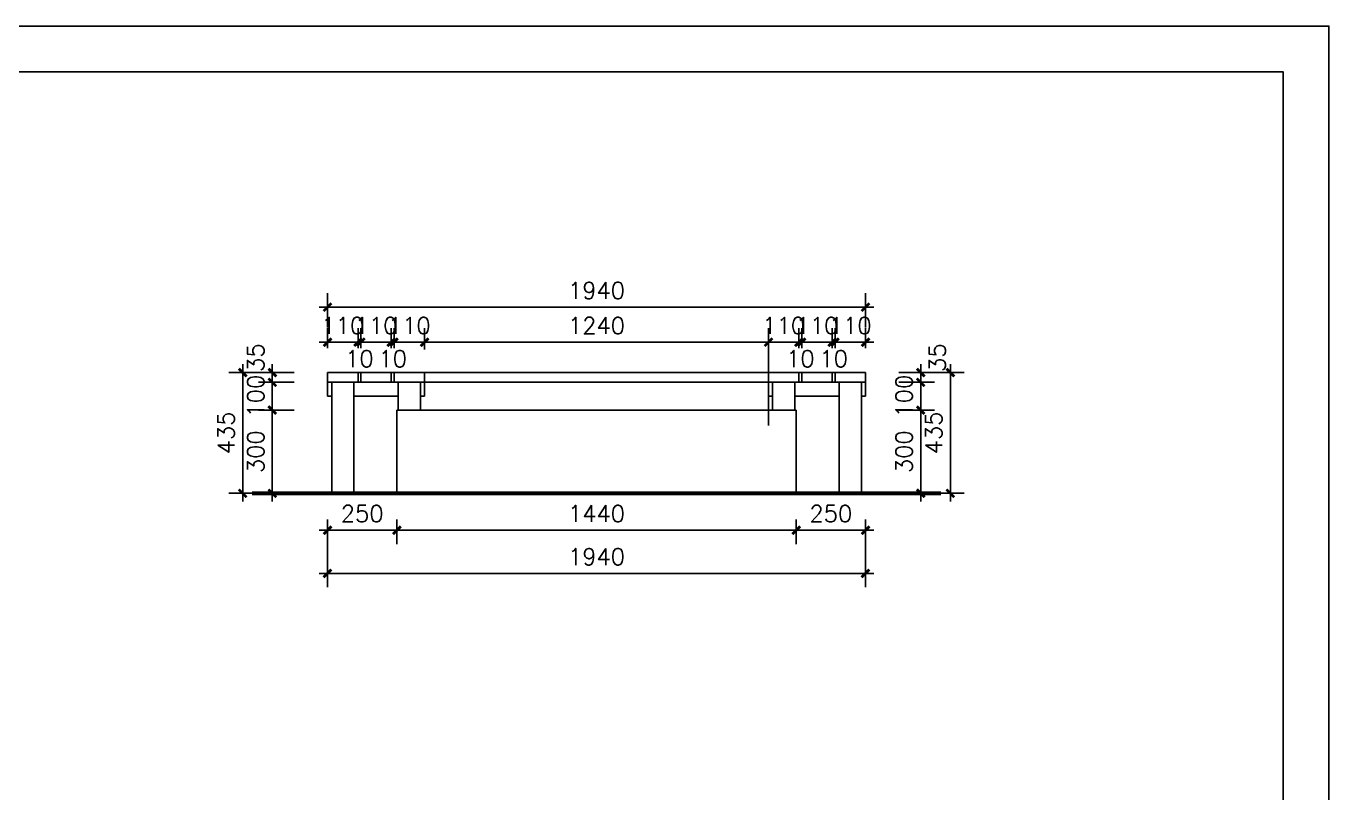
# Model space of a CAD drawing. Extents: x 1035948 to 1665131, y -158296 to 142149.
# Drawn here: x 1204067 to 1208765, y 13255 to 16019 of the extents above; entities that cross this region are included whole.
import ezdxf

# ---------------------------------------------------------------- set-up
doc = ezdxf.new("R2010")
doc.units = 0
doc.header["$LTSCALE"] = 200
doc.header["$MEASUREMENT"] = 0
doc.layers.get('0').update_dxf_attribs({"linetype": 'CONTINUOUS'})
doc.layers.get('DEFPOINTS').update_dxf_attribs({"linetype": 'CONTINUOUS'})
doc.layers.add('PUB_DIM', color=3, linetype='CONTINUOUS')
doc.layers.add('PUB_WINDW', color=7, linetype='CONTINUOUS')
doc.styles.add('DIM_FONT', font='SIMPLEX.shx', dxfattribs={"width": 0.8})
doc.styles.add('HZ', font='simplex.shx', dxfattribs={"bigfont": 'hztxt.shx'})
doc.dimstyles.new('DIMN20', dxfattribs={"dimscale": 0.2, "dimtxt": 300, "dimasz": 1, "dimexe": 250, "dimexo": 300, "dimgap": 150, "dimtad": 1, "dimdec": 0, "dimzin": 0, "dimdsep": 46, "dimtxsty": 'DIM_FONT', "dimblk": '_DIMX', "dimcen": 0.09, "dimclrt": 7, "dimadec": 0, "dimazin": 0, "dimtfac": 1, "dimtdec": 0, "dimtix": 1, "dimtmove": 2, "dimatfit": 3, "dimldrblk": '_DIMX', "dimfxl": 0, "dimtolj": 1, "dimtzin": 0, "dimarcsym": 0})

# ---------------------------------------------------------------- blocks, each defined once
blk = doc.blocks.new('_DIMX')
blk.add_line((-150, 0), (150, 0))
at = {"const_width": 50}
blk.add_lwpolyline([(-70, -70), (70, 70)], dxfattribs=at)
blk = doc.blocks.new('*D633')
at = {"layer": 'DEFPOINTS', "color": 0}
for p in [(1205154.1, 14212.4), (1207094.1, 14212.4), (1207094.1, 14045.9)]:
    blk.add_point(p, dxfattribs=at)
at = {"layer": 'PUB_DIM', "color": 0, "lineweight": -2}
for p, q in [((1205154.1, 14152.4), (1205154.1, 13995.9)), ((1207094.1, 14152.4), (1207094.1, 13995.9)), ((1205154.3, 14045.9), (1207093.9, 14045.9))]:
    blk.add_line(p, q, dxfattribs=at)
at = {"layer": 'PUB_DIM', "color": 0, "lineweight": -2, "xscale": 0.2, "yscale": 0.2, "zscale": 0.2, "rotation": 180}
blk.add_blockref('_DIMX', (1205154.1, 14045.9), dxfattribs=at)
at = {"layer": 'PUB_DIM', "color": 0, "lineweight": -2, "xscale": 0.2, "yscale": 0.2, "zscale": 0.2}
blk.add_blockref('_DIMX', (1207094.1, 14045.9), dxfattribs=at)
at = {"layer": 'PUB_DIM', "color": 7, "insert": (1206124.1, 14105.9), "char_height": 60, "attachment_point": 5, "style": 'HZ'}
blk.add_mtext('\\A1;1940', dxfattribs=at)
blk = doc.blocks.new('*D632')
at = {"layer": 'DEFPOINTS', "color": 0}
for p in [(1206844.1, 14299.9), (1207094.1, 14299.9), (1207094.1, 14201.5)]:
    blk.add_point(p, dxfattribs=at)
at = {"layer": 'PUB_DIM', "color": 0, "lineweight": -2}
for p, q in [((1206844.1, 14239.9), (1206844.1, 14151.5)), ((1207094.1, 14239.9), (1207094.1, 14151.5)), ((1206844.3, 14201.5), (1207093.9, 14201.5))]:
    blk.add_line(p, q, dxfattribs=at)
at = {"layer": 'PUB_DIM', "color": 0, "lineweight": -2, "xscale": 0.2, "yscale": 0.2, "zscale": 0.2, "rotation": 180}
blk.add_blockref('_DIMX', (1206844.1, 14201.5), dxfattribs=at)
at = {"layer": 'PUB_DIM', "color": 0, "lineweight": -2, "xscale": 0.2, "yscale": 0.2, "zscale": 0.2}
blk.add_blockref('_DIMX', (1207094.1, 14201.5), dxfattribs=at)
at = {"layer": 'PUB_DIM', "color": 7, "insert": (1206969.1, 14261.5), "char_height": 60, "attachment_point": 5, "style": 'HZ'}
blk.add_mtext('\\A1;250', dxfattribs=at)
blk = doc.blocks.new('*D720')
at = {"layer": 'DEFPOINTS', "color": 0}
for p in [(1206984.1, 14879.2), (1206974.1, 14798.3), (1206984.1, 14798.3)]:
    blk.add_point(p, dxfattribs=at)
at = {"layer": 'PUB_DIM', "color": 0, "lineweight": -2}
for p, q in [((1206974.1, 14858.3), (1206974.1, 14929.2)), ((1206984.1, 14858.3), (1206984.1, 14929.2)), ((1206973.9, 14879.2), (1206973.7, 14879.2)), ((1206974.1, 14879.2), (1206984.1, 14879.2)), ((1206984.3, 14879.2), (1206984.5, 14879.2))]:
    blk.add_line(p, q, dxfattribs=at)
at = {"layer": 'PUB_DIM', "color": 0, "lineweight": -2, "xscale": 0.2, "yscale": 0.2, "zscale": 0.2}
blk.add_blockref('_DIMX', (1206974.1, 14879.2), dxfattribs=at)
at = {"layer": 'PUB_DIM', "color": 0, "lineweight": -2, "xscale": 0.2, "yscale": 0.2, "zscale": 0.2, "rotation": 180}
blk.add_blockref('_DIMX', (1206984.1, 14879.2), dxfattribs=at)
at = {"layer": 'PUB_DIM', "color": 7, "insert": (1206979.1, 14819.7), "char_height": 60, "attachment_point": 5, "style": 'HZ'}
blk.add_mtext('\\A1;10', dxfattribs=at)
blk = doc.blocks.new('*D719')
at = {"layer": 'DEFPOINTS', "color": 0}
for p in [(1206974.1, 14879.2), (1206864.1, 14798.3), (1206974.1, 14798.3)]:
    blk.add_point(p, dxfattribs=at)
at = {"layer": 'PUB_DIM', "color": 0, "lineweight": -2}
for p, q in [((1206864.1, 14858.3), (1206864.1, 14929.2)), ((1206974.1, 14858.3), (1206974.1, 14929.2)), ((1206863.9, 14879.2), (1206863.7, 14879.2)), ((1206864.1, 14879.2), (1206974.1, 14879.2)), ((1206974.3, 14879.2), (1206974.5, 14879.2))]:
    blk.add_line(p, q, dxfattribs=at)
at = {"layer": 'PUB_DIM', "color": 0, "lineweight": -2, "xscale": 0.2, "yscale": 0.2, "zscale": 0.2}
blk.add_blockref('_DIMX', (1206864.1, 14879.2), dxfattribs=at)
at = {"layer": 'PUB_DIM', "color": 0, "lineweight": -2, "xscale": 0.2, "yscale": 0.2, "zscale": 0.2, "rotation": 180}
blk.add_blockref('_DIMX', (1206974.1, 14879.2), dxfattribs=at)
at = {"layer": 'PUB_DIM', "color": 7, "insert": (1206919.1, 14939.2), "char_height": 60, "attachment_point": 5, "style": 'HZ'}
blk.add_mtext('\\A1;110', dxfattribs=at)
blk = doc.blocks.new('*D718')
at = {"layer": 'DEFPOINTS', "color": 0}
for p in [(1206984.1, 14879.2), (1206984.1, 14798.3), (1207094.1, 14798.3)]:
    blk.add_point(p, dxfattribs=at)
at = {"layer": 'PUB_DIM', "color": 0, "lineweight": -2}
for p, q in [((1206984.1, 14858.3), (1206984.1, 14929.2)), ((1207094.1, 14858.3), (1207094.1, 14929.2)), ((1206983.9, 14879.2), (1206983.7, 14879.2)), ((1207094.1, 14879.2), (1206984.1, 14879.2)), ((1207094.3, 14879.2), (1207094.5, 14879.2))]:
    blk.add_line(p, q, dxfattribs=at)
at = {"layer": 'PUB_DIM', "color": 0, "lineweight": -2, "xscale": 0.2, "yscale": 0.2, "zscale": 0.2}
for p, rotation in [((1206984.1, 14879.2), 3.335053305670289e-09), ((1207094.1, 14879.2), 180.0000000033351)]:
    blk.add_blockref('_DIMX', p, dxfattribs=dict(at, rotation=rotation))
at = {"layer": 'PUB_DIM', "color": 7, "insert": (1207039.1, 14939.2), "char_height": 60, "attachment_point": 5, "rotation": 0, "style": 'HZ'}
blk.add_mtext('\\A1;110', dxfattribs=at)
blk = doc.blocks.new('*D717')
at = {"layer": 'DEFPOINTS', "color": 0}
for p in [(1206864.1, 14879.2), (1206854.1, 14798.3), (1206864.1, 14798.3)]:
    blk.add_point(p, dxfattribs=at)
at = {"layer": 'PUB_DIM', "color": 0, "lineweight": -2}
for p, q in [((1206854.1, 14858.3), (1206854.1, 14929.2)), ((1206864.1, 14858.3), (1206864.1, 14929.2)), ((1206853.9, 14879.2), (1206853.7, 14879.2)), ((1206854.1, 14879.2), (1206864.1, 14879.2)), ((1206864.3, 14879.2), (1206864.5, 14879.2))]:
    blk.add_line(p, q, dxfattribs=at)
at = {"layer": 'PUB_DIM', "color": 0, "lineweight": -2, "xscale": 0.2, "yscale": 0.2, "zscale": 0.2}
blk.add_blockref('_DIMX', (1206854.1, 14879.2), dxfattribs=at)
at = {"layer": 'PUB_DIM', "color": 0, "lineweight": -2, "xscale": 0.2, "yscale": 0.2, "zscale": 0.2, "rotation": 180}
blk.add_blockref('_DIMX', (1206864.1, 14879.2), dxfattribs=at)
at = {"layer": 'PUB_DIM', "color": 7, "insert": (1206859.1, 14819.7), "char_height": 60, "attachment_point": 5, "style": 'HZ'}
blk.add_mtext('\\A1;10', dxfattribs=at)
blk = doc.blocks.new('*D716')
at = {"layer": 'DEFPOINTS', "color": 0}
for p in [(1206854.1, 14879.2), (1206744.1, 14798.3), (1206854.1, 14798.3)]:
    blk.add_point(p, dxfattribs=at)
at = {"layer": 'PUB_DIM', "color": 0, "lineweight": -2}
for p, q in [((1206744.1, 14858.3), (1206744.1, 14929.2)), ((1206854.1, 14858.3), (1206854.1, 14929.2)), ((1206743.9, 14879.2), (1206743.7, 14879.2)), ((1206744.1, 14879.2), (1206854.1, 14879.2)), ((1206854.3, 14879.2), (1206854.5, 14879.2))]:
    blk.add_line(p, q, dxfattribs=at)
at = {"layer": 'PUB_DIM', "color": 0, "lineweight": -2, "xscale": 0.2, "yscale": 0.2, "zscale": 0.2}
blk.add_blockref('_DIMX', (1206744.1, 14879.2), dxfattribs=at)
at = {"layer": 'PUB_DIM', "color": 0, "lineweight": -2, "xscale": 0.2, "yscale": 0.2, "zscale": 0.2, "rotation": 180}
blk.add_blockref('_DIMX', (1206854.1, 14879.2), dxfattribs=at)
at = {"layer": 'PUB_DIM', "color": 7, "insert": (1206799.1, 14939.2), "char_height": 60, "attachment_point": 5, "style": 'HZ'}
blk.add_mtext('\\A1;110', dxfattribs=at)
blk = doc.blocks.new('*D715')
at = {"layer": 'DEFPOINTS', "color": 0}
for p in [(1207154.8, 14769.6), (1207293.1, 14769.6), (1207154.8, 14734.6)]:
    blk.add_point(p, dxfattribs=at)
at = {"layer": 'PUB_DIM', "color": 0, "lineweight": -2}
for p, q in [((1207214.8, 14769.6), (1207343.1, 14769.6)), ((1207293.1, 14769.8), (1207293.1, 14770)), ((1207293.1, 14734.6), (1207293.1, 14769.6)), ((1207214.8, 14734.6), (1207343.1, 14734.6)), ((1207293.1, 14734.4), (1207293.1, 14734.2))]:
    blk.add_line(p, q, dxfattribs=at)
at = {"layer": 'PUB_DIM', "color": 0, "lineweight": -2, "xscale": 0.2, "yscale": 0.2, "zscale": 0.2}
for p, rotation in [((1207293.1, 14769.6), 270), ((1207293.1, 14734.6), 90)]:
    blk.add_blockref('_DIMX', p, dxfattribs=dict(at, rotation=rotation))
at = {"layer": 'PUB_DIM', "color": 7, "insert": (1207353.1, 14823.7), "char_height": 60, "attachment_point": 5, "rotation": 90, "style": 'HZ'}
blk.add_mtext('\\A1;35', dxfattribs=at)
blk = doc.blocks.new('*D714')
at = {"layer": 'DEFPOINTS', "color": 0}
for p in [(1207154.8, 14734.6), (1207293.1, 14734.6), (1207154.8, 14634.6)]:
    blk.add_point(p, dxfattribs=at)
at = {"layer": 'PUB_DIM', "color": 0, "lineweight": -2}
for p, q in [((1207214.8, 14734.6), (1207343.1, 14734.6)), ((1207293.1, 14734.8), (1207293.1, 14735)), ((1207293.1, 14634.6), (1207293.1, 14734.6)), ((1207214.8, 14634.6), (1207343.1, 14634.6)), ((1207293.1, 14634.4), (1207293.1, 14634.2))]:
    blk.add_line(p, q, dxfattribs=at)
at = {"layer": 'PUB_DIM', "color": 0, "lineweight": -2, "xscale": 0.2, "yscale": 0.2, "zscale": 0.2}
for p, rotation in [((1207293.1, 14734.6), 270), ((1207293.1, 14634.6), 90)]:
    blk.add_blockref('_DIMX', p, dxfattribs=dict(at, rotation=rotation))
at = {"layer": 'PUB_DIM', "color": 7, "insert": (1207233.1, 14684.6), "char_height": 60, "attachment_point": 5, "rotation": 90, "style": 'HZ'}
blk.add_mtext('\\A1;100', dxfattribs=at)
blk = doc.blocks.new('*D713')
at = {"layer": 'DEFPOINTS', "color": 0}
for p in [(1207154.8, 14769.6), (1207154.8, 14334.6), (1207400, 14334.6)]:
    blk.add_point(p, dxfattribs=at)
at = {"layer": 'PUB_DIM', "color": 0, "lineweight": -2}
for p, q in [((1207214.8, 14769.6), (1207450, 14769.6)), ((1207400, 14769.4), (1207400, 14334.8)), ((1207214.8, 14334.6), (1207450, 14334.6))]:
    blk.add_line(p, q, dxfattribs=at)
at = {"layer": 'PUB_DIM', "color": 0, "lineweight": -2, "xscale": 0.2, "yscale": 0.2, "zscale": 0.2}
for p, rotation in [((1207400, 14769.6), 90), ((1207400, 14334.6), 270)]:
    blk.add_blockref('_DIMX', p, dxfattribs=dict(at, rotation=rotation))
at = {"layer": 'PUB_DIM', "color": 7, "insert": (1207340, 14552.1), "char_height": 60, "attachment_point": 5, "rotation": 90, "style": 'HZ'}
blk.add_mtext('\\A1;435', dxfattribs=at)
blk = doc.blocks.new('*D712')
at = {"layer": 'DEFPOINTS', "color": 0}
for p in [(1207154.8, 14634.6), (1207293.1, 14634.6), (1207154.8, 14334.6)]:
    blk.add_point(p, dxfattribs=at)
at = {"layer": 'PUB_DIM', "color": 0, "lineweight": -2}
for p, q in [((1207214.8, 14634.6), (1207343.1, 14634.6)), ((1207293.1, 14334.8), (1207293.1, 14634.4)), ((1207214.8, 14334.6), (1207343.1, 14334.6))]:
    blk.add_line(p, q, dxfattribs=at)
at = {"layer": 'PUB_DIM', "color": 0, "lineweight": -2, "xscale": 0.2, "yscale": 0.2, "zscale": 0.2}
for p, rotation in [((1207293.1, 14634.6), 90), ((1207293.1, 14334.6), 270)]:
    blk.add_blockref('_DIMX', p, dxfattribs=dict(at, rotation=rotation))
at = {"layer": 'PUB_DIM', "color": 7, "insert": (1207233.1, 14484.6), "char_height": 60, "attachment_point": 5, "rotation": 90, "style": 'HZ'}
blk.add_mtext('\\A1;300', dxfattribs=at)
blk = doc.blocks.new('*D711')
at = {"layer": 'DEFPOINTS', "color": 0}
for p in [(1204955.1, 14634.6), (1205093.3, 14634.6), (1205093.3, 14334.6)]:
    blk.add_point(p, dxfattribs=at)
at = {"layer": 'PUB_DIM', "color": 0, "lineweight": -2}
for p, q in [((1205033.3, 14634.6), (1204905.1, 14634.6)), ((1204955.1, 14334.8), (1204955.1, 14634.4)), ((1205033.3, 14334.6), (1204905.1, 14334.6))]:
    blk.add_line(p, q, dxfattribs=at)
at = {"layer": 'PUB_DIM', "color": 0, "lineweight": -2, "xscale": 0.2, "yscale": 0.2, "zscale": 0.2}
for p, rotation in [((1204955.1, 14634.6), 90), ((1204955.1, 14334.6), 270)]:
    blk.add_blockref('_DIMX', p, dxfattribs=dict(at, rotation=rotation))
at = {"layer": 'PUB_DIM', "color": 7, "insert": (1204895.1, 14484.6), "char_height": 60, "attachment_point": 5, "rotation": 90, "style": 'HZ'}
blk.add_mtext('\\A1;300', dxfattribs=at)
blk = doc.blocks.new('*D710')
at = {"layer": 'DEFPOINTS', "color": 0}
for p in [(1205093.3, 14769.6), (1204848.2, 14334.6), (1205093.3, 14334.6)]:
    blk.add_point(p, dxfattribs=at)
at = {"layer": 'PUB_DIM', "color": 0, "lineweight": -2}
for p, q in [((1205033.3, 14769.6), (1204798.2, 14769.6)), ((1204848.2, 14769.4), (1204848.2, 14334.8)), ((1205033.3, 14334.6), (1204798.2, 14334.6))]:
    blk.add_line(p, q, dxfattribs=at)
at = {"layer": 'PUB_DIM', "color": 0, "lineweight": -2, "xscale": 0.2, "yscale": 0.2, "zscale": 0.2}
for p, rotation in [((1204848.2, 14769.6), 90), ((1204848.2, 14334.6), 270)]:
    blk.add_blockref('_DIMX', p, dxfattribs=dict(at, rotation=rotation))
at = {"layer": 'PUB_DIM', "color": 7, "insert": (1204788.2, 14552.1), "char_height": 60, "attachment_point": 5, "rotation": 90, "style": 'HZ'}
blk.add_mtext('\\A1;435', dxfattribs=at)
blk = doc.blocks.new('*D631')
at = {"layer": 'DEFPOINTS', "color": 0}
for p in [(1205404.1, 14299.9), (1206844.1, 14299.9), (1206844.1, 14201.5)]:
    blk.add_point(p, dxfattribs=at)
at = {"layer": 'PUB_DIM', "color": 0, "lineweight": -2}
for p, q in [((1205404.1, 14239.9), (1205404.1, 14151.5)), ((1206844.1, 14239.9), (1206844.1, 14151.5)), ((1205404.3, 14201.5), (1206843.9, 14201.5))]:
    blk.add_line(p, q, dxfattribs=at)
at = {"layer": 'PUB_DIM', "color": 0, "lineweight": -2, "xscale": 0.2, "yscale": 0.2, "zscale": 0.2, "rotation": 180}
blk.add_blockref('_DIMX', (1205404.1, 14201.5), dxfattribs=at)
at = {"layer": 'PUB_DIM', "color": 0, "lineweight": -2, "xscale": 0.2, "yscale": 0.2, "zscale": 0.2}
blk.add_blockref('_DIMX', (1206844.1, 14201.5), dxfattribs=at)
at = {"layer": 'PUB_DIM', "color": 7, "insert": (1206124.1, 14261.5), "char_height": 60, "attachment_point": 5, "style": 'HZ'}
blk.add_mtext('\\A1;1440', dxfattribs=at)
blk = doc.blocks.new('*D630')
at = {"layer": 'DEFPOINTS', "color": 0}
for p in [(1205154.1, 14299.9), (1205404.1, 14299.9), (1205154.1, 14201.5)]:
    blk.add_point(p, dxfattribs=at)
at = {"layer": 'PUB_DIM', "color": 0, "lineweight": -2}
for p, q in [((1205154.1, 14239.9), (1205154.1, 14151.5)), ((1205404.1, 14239.9), (1205404.1, 14151.5)), ((1205403.9, 14201.5), (1205154.3, 14201.5))]:
    blk.add_line(p, q, dxfattribs=at)
at = {"layer": 'PUB_DIM', "color": 0, "lineweight": -2, "xscale": 0.2, "yscale": 0.2, "zscale": 0.2}
for p, rotation in [((1205154.1, 14201.5), 179.9999999966649), ((1205404.1, 14201.5), 359.9999999966649)]:
    blk.add_blockref('_DIMX', p, dxfattribs=dict(at, rotation=rotation))
at = {"layer": 'PUB_DIM', "color": 7, "insert": (1205279.1, 14261.5), "char_height": 60, "attachment_point": 5, "rotation": 360, "style": 'HZ'}
blk.add_mtext('\\A1;250', dxfattribs=at)
blk = doc.blocks.new('*D709')
at = {"layer": 'DEFPOINTS', "color": 0}
for p in [(1206744.1, 14879.2), (1205504.1, 14792.4), (1206744.1, 14792.4)]:
    blk.add_point(p, dxfattribs=at)
at = {"layer": 'PUB_DIM', "color": 0, "lineweight": -2}
for p, q in [((1205504.1, 14852.4), (1205504.1, 14929.2)), ((1206744.1, 14852.4), (1206744.1, 14929.2)), ((1205504.3, 14879.2), (1206743.9, 14879.2))]:
    blk.add_line(p, q, dxfattribs=at)
at = {"layer": 'PUB_DIM', "color": 0, "lineweight": -2, "xscale": 0.2, "yscale": 0.2, "zscale": 0.2, "rotation": 180}
blk.add_blockref('_DIMX', (1205504.1, 14879.2), dxfattribs=at)
at = {"layer": 'PUB_DIM', "color": 0, "lineweight": -2, "xscale": 0.2, "yscale": 0.2, "zscale": 0.2}
blk.add_blockref('_DIMX', (1206744.1, 14879.2), dxfattribs=at)
at = {"layer": 'PUB_DIM', "color": 7, "insert": (1206124.1, 14939.2), "char_height": 60, "attachment_point": 5, "style": 'HZ'}
blk.add_mtext('\\A1;1240', dxfattribs=at)
blk = doc.blocks.new('*D708')
at = {"layer": 'DEFPOINTS', "color": 0}
for p in [(1207094.1, 15005.5), (1205154.1, 14872.4), (1207094.1, 14872.4)]:
    blk.add_point(p, dxfattribs=at)
at = {"layer": 'PUB_DIM', "color": 0, "lineweight": -2}
for p, q in [((1205154.1, 14932.4), (1205154.1, 15055.5)), ((1207094.1, 14932.4), (1207094.1, 15055.5)), ((1205154.3, 15005.5), (1207093.9, 15005.5))]:
    blk.add_line(p, q, dxfattribs=at)
at = {"layer": 'PUB_DIM', "color": 0, "lineweight": -2, "xscale": 0.2, "yscale": 0.2, "zscale": 0.2, "rotation": 180}
blk.add_blockref('_DIMX', (1205154.1, 15005.5), dxfattribs=at)
at = {"layer": 'PUB_DIM', "color": 0, "lineweight": -2, "xscale": 0.2, "yscale": 0.2, "zscale": 0.2}
blk.add_blockref('_DIMX', (1207094.1, 15005.5), dxfattribs=at)
at = {"layer": 'PUB_DIM', "color": 7, "insert": (1206124.1, 15065.5), "char_height": 60, "attachment_point": 5, "style": 'HZ'}
blk.add_mtext('\\A1;1940', dxfattribs=at)
blk = doc.blocks.new('*D707')
at = {"layer": 'DEFPOINTS', "color": 0}
for p in [(1205264.1, 14879.2), (1205154.1, 14798.3), (1205264.1, 14798.3)]:
    blk.add_point(p, dxfattribs=at)
at = {"layer": 'PUB_DIM', "color": 0, "lineweight": -2}
for p, q in [((1205154.1, 14858.3), (1205154.1, 14929.2)), ((1205264.1, 14858.3), (1205264.1, 14929.2)), ((1205153.9, 14879.2), (1205153.7, 14879.2)), ((1205154.1, 14879.2), (1205264.1, 14879.2)), ((1205264.3, 14879.2), (1205264.5, 14879.2))]:
    blk.add_line(p, q, dxfattribs=at)
at = {"layer": 'PUB_DIM', "color": 0, "lineweight": -2, "xscale": 0.2, "yscale": 0.2, "zscale": 0.2}
blk.add_blockref('_DIMX', (1205154.1, 14879.2), dxfattribs=at)
at = {"layer": 'PUB_DIM', "color": 0, "lineweight": -2, "xscale": 0.2, "yscale": 0.2, "zscale": 0.2, "rotation": 180}
blk.add_blockref('_DIMX', (1205264.1, 14879.2), dxfattribs=at)
at = {"layer": 'PUB_DIM', "color": 7, "insert": (1205209.1, 14939.2), "char_height": 60, "attachment_point": 5, "style": 'HZ'}
blk.add_mtext('\\A1;110', dxfattribs=at)
blk = doc.blocks.new('*D706')
at = {"layer": 'DEFPOINTS', "color": 0}
for p in [(1205394.1, 14879.2), (1205394.1, 14798.3), (1205504.1, 14798.3)]:
    blk.add_point(p, dxfattribs=at)
at = {"layer": 'PUB_DIM', "color": 0, "lineweight": -2}
for p, q in [((1205394.1, 14858.3), (1205394.1, 14929.2)), ((1205504.1, 14858.3), (1205504.1, 14929.2)), ((1205393.9, 14879.2), (1205393.7, 14879.2)), ((1205504.1, 14879.2), (1205394.1, 14879.2)), ((1205504.3, 14879.2), (1205504.5, 14879.2))]:
    blk.add_line(p, q, dxfattribs=at)
at = {"layer": 'PUB_DIM', "color": 0, "lineweight": -2, "xscale": 0.2, "yscale": 0.2, "zscale": 0.2}
for p, rotation in [((1205394.1, 14879.2), 359.9999999966649), ((1205504.1, 14879.2), 179.9999999966649)]:
    blk.add_blockref('_DIMX', p, dxfattribs=dict(at, rotation=rotation))
at = {"layer": 'PUB_DIM', "color": 7, "insert": (1205449.1, 14939.2), "char_height": 60, "attachment_point": 5, "rotation": 360, "style": 'HZ'}
blk.add_mtext('\\A1;110', dxfattribs=at)
blk = doc.blocks.new('*D705')
at = {"layer": 'DEFPOINTS', "color": 0}
for p in [(1205384.1, 14879.2), (1205384.1, 14798.3), (1205394.1, 14798.3)]:
    blk.add_point(p, dxfattribs=at)
at = {"layer": 'PUB_DIM', "color": 0, "lineweight": -2}
for p, q in [((1205384.1, 14858.3), (1205384.1, 14929.2)), ((1205394.1, 14858.3), (1205394.1, 14929.2)), ((1205383.9, 14879.2), (1205383.7, 14879.2)), ((1205394.1, 14879.2), (1205384.1, 14879.2)), ((1205394.3, 14879.2), (1205394.5, 14879.2))]:
    blk.add_line(p, q, dxfattribs=at)
at = {"layer": 'PUB_DIM', "color": 0, "lineweight": -2, "xscale": 0.2, "yscale": 0.2, "zscale": 0.2}
for p, rotation in [((1205384.1, 14879.2), 359.9999999966649), ((1205394.1, 14879.2), 179.9999999966649)]:
    blk.add_blockref('_DIMX', p, dxfattribs=dict(at, rotation=rotation))
at = {"layer": 'PUB_DIM', "color": 7, "insert": (1205389.1, 14819.7), "char_height": 60, "attachment_point": 5, "rotation": 360, "style": 'HZ'}
blk.add_mtext('\\A1;10', dxfattribs=at)
blk = doc.blocks.new('*D704')
at = {"layer": 'DEFPOINTS', "color": 0}
for p in [(1205274.1, 14879.2), (1205274.1, 14798.3), (1205384.1, 14798.3)]:
    blk.add_point(p, dxfattribs=at)
at = {"layer": 'PUB_DIM', "color": 0, "lineweight": -2}
for p, q in [((1205274.1, 14858.3), (1205274.1, 14929.2)), ((1205384.1, 14858.3), (1205384.1, 14929.2)), ((1205273.9, 14879.2), (1205273.7, 14879.2)), ((1205384.1, 14879.2), (1205274.1, 14879.2)), ((1205384.3, 14879.2), (1205384.5, 14879.2))]:
    blk.add_line(p, q, dxfattribs=at)
at = {"layer": 'PUB_DIM', "color": 0, "lineweight": -2, "xscale": 0.2, "yscale": 0.2, "zscale": 0.2}
for p, rotation in [((1205274.1, 14879.2), 359.9999999966649), ((1205384.1, 14879.2), 179.9999999966649)]:
    blk.add_blockref('_DIMX', p, dxfattribs=dict(at, rotation=rotation))
at = {"layer": 'PUB_DIM', "color": 7, "insert": (1205329.1, 14939.2), "char_height": 60, "attachment_point": 5, "rotation": 360, "style": 'HZ'}
blk.add_mtext('\\A1;110', dxfattribs=at)
blk = doc.blocks.new('*D703')
at = {"layer": 'DEFPOINTS', "color": 0}
for p in [(1205264.1, 14879.2), (1205264.1, 14798.3), (1205274.1, 14798.3)]:
    blk.add_point(p, dxfattribs=at)
at = {"layer": 'PUB_DIM', "color": 0, "lineweight": -2}
for p, q in [((1205264.1, 14858.3), (1205264.1, 14929.2)), ((1205274.1, 14858.3), (1205274.1, 14929.2)), ((1205263.9, 14879.2), (1205263.7, 14879.2)), ((1205274.1, 14879.2), (1205264.1, 14879.2)), ((1205274.3, 14879.2), (1205274.5, 14879.2))]:
    blk.add_line(p, q, dxfattribs=at)
at = {"layer": 'PUB_DIM', "color": 0, "lineweight": -2, "xscale": 0.2, "yscale": 0.2, "zscale": 0.2}
for p, rotation in [((1205264.1, 14879.2), 359.9999999966649), ((1205274.1, 14879.2), 179.9999999966649)]:
    blk.add_blockref('_DIMX', p, dxfattribs=dict(at, rotation=rotation))
at = {"layer": 'PUB_DIM', "color": 7, "insert": (1205269.1, 14819.7), "char_height": 60, "attachment_point": 5, "rotation": 360, "style": 'HZ'}
blk.add_mtext('\\A1;10', dxfattribs=at)
blk = doc.blocks.new('*D702')
at = {"layer": 'DEFPOINTS', "color": 0}
for p in [(1204955.1, 14734.6), (1205093.3, 14734.6), (1205093.3, 14634.6)]:
    blk.add_point(p, dxfattribs=at)
at = {"layer": 'PUB_DIM', "color": 0, "lineweight": -2}
for p, q in [((1205033.3, 14734.6), (1204905.1, 14734.6)), ((1204955.1, 14734.8), (1204955.1, 14735)), ((1204955.1, 14634.6), (1204955.1, 14734.6)), ((1205033.3, 14634.6), (1204905.1, 14634.6)), ((1204955.1, 14634.4), (1204955.1, 14634.2))]:
    blk.add_line(p, q, dxfattribs=at)
at = {"layer": 'PUB_DIM', "color": 0, "lineweight": -2, "xscale": 0.2, "yscale": 0.2, "zscale": 0.2}
for p, rotation in [((1204955.1, 14734.6), 270), ((1204955.1, 14634.6), 90)]:
    blk.add_blockref('_DIMX', p, dxfattribs=dict(at, rotation=rotation))
at = {"layer": 'PUB_DIM', "color": 7, "insert": (1204895.1, 14684.6), "char_height": 60, "attachment_point": 5, "rotation": 90, "style": 'HZ'}
blk.add_mtext('\\A1;100', dxfattribs=at)
blk = doc.blocks.new('*D701')
at = {"layer": 'DEFPOINTS', "color": 0}
for p in [(1204955.1, 14769.6), (1205093.3, 14769.6), (1205093.3, 14734.6)]:
    blk.add_point(p, dxfattribs=at)
at = {"layer": 'PUB_DIM', "color": 0, "lineweight": -2}
for p, q in [((1205033.3, 14769.6), (1204905.1, 14769.6)), ((1204955.1, 14769.8), (1204955.1, 14770)), ((1204955.1, 14734.6), (1204955.1, 14769.6)), ((1205033.3, 14734.6), (1204905.1, 14734.6)), ((1204955.1, 14734.4), (1204955.1, 14734.2))]:
    blk.add_line(p, q, dxfattribs=at)
at = {"layer": 'PUB_DIM', "color": 0, "lineweight": -2, "xscale": 0.2, "yscale": 0.2, "zscale": 0.2}
for p, rotation in [((1204955.1, 14769.6), 270), ((1204955.1, 14734.6), 90)]:
    blk.add_blockref('_DIMX', p, dxfattribs=dict(at, rotation=rotation))
at = {"layer": 'PUB_DIM', "color": 7, "insert": (1204895.1, 14823.7), "char_height": 60, "attachment_point": 5, "rotation": 90, "style": 'HZ'}
blk.add_mtext('\\A1;35', dxfattribs=at)

msp = doc.modelspace()

# ---------------------------------------------------------------- linework, layer by layer
for p, q in [((1206124.0981, 14769.59541), (1205154.0981, 14769.59541)), ((1205154.0981, 14734.59541), (1205154.0981, 14769.59541)), ((1205264.0981, 14734.59541), (1205264.0981, 14769.59541)), ((1205274.0981, 14734.59541), (1205274.0981, 14769.59541)), ((1206124.0981, 14769.59541), (1207094.0981, 14769.59541)), ((1206974.0981, 14734.59541), (1206974.0981, 14769.59541)), ((1206984.0981, 14734.59541), (1206984.0981, 14769.59541)), ((1207094.0981, 14734.59541), (1207094.0981, 14769.59541)), ((1206124.0981, 14734.59541), (1205154.0981, 14734.59541)), ((1205169.0981, 14334.59541), (1205169.0981, 14734.59541)), ((1205249.0981, 14334.59541), (1205249.0981, 14734.59541)), ((1205409.0981, 14734.59541), (1205409.0981, 14634.59541)), ((1205489.0981, 14734.59541), (1205489.0981, 14634.59541)), ((1206124.0981, 14734.59541), (1207094.0981, 14734.59541)), ((1206759.0981, 14734.59541), (1206759.0981, 14634.59541)), ((1206839.0981, 14734.59541), (1206839.0981, 14634.59541)), ((1206999.0981, 14334.59541), (1206999.0981, 14734.59541)), ((1207079.0981, 14334.59541), (1207079.0981, 14734.59541)), ((1205169.0981, 14684.59541), (1205154.0981, 14684.59541)), ((1205409.0981, 14684.59541), (1205249.0981, 14684.59541)), ((1205504.0981, 14684.59541), (1205489.0981, 14684.59541)), ((1206744.0981, 14684.59541), (1206759.0981, 14684.59541)), ((1206839.0981, 14684.59541), (1206999.0981, 14684.59541)), ((1207079.0981, 14684.59541), (1207094.0981, 14684.59541)), ((1206124.0981, 14634.59541), (1205404.0981, 14634.59541)), ((1205404.0981, 14334.59541), (1205404.0981, 14634.59541)), ((1206124.0981, 14634.59541), (1206844.0981, 14634.59541)), ((1206844.0981, 14334.59541), (1206844.0981, 14634.59541)), ((1205284.0981, 14334.59541), (1205204.0981, 14334.59541)), ((1206124.0981, 14334.59541), (1205404.0981, 14334.59541)), ((1206124.0981, 14334.59541), (1206844.0981, 14334.59541)), ((1206964.0981, 14334.59541), (1207044.0981, 14334.59541))]:
    msp.add_line(p, q)
at = {"color": 151}
msp.add_lwpolyline([(1208765.23416, 9088.51561), (1208765.23416, 16018.51561), (1198964.23416, 16018.51561), (1198964.23416, 9088.51561)], close=True, dxfattribs=at)
at = {"color": 5}
msp.add_lwpolyline([(1208600.23416, 9253.51561), (1208600.23416, 15853.51561), (1199294.23416, 15853.51561), (1199294.23416, 9253.51561)], close=True, dxfattribs=at)
at = {"const_width": 15}
for points in [[(1206124.0981, 14334.59541), (1204881.51772, 14334.59541)], [(1206124.0981, 14334.59541), (1207366.67848, 14334.59541)]]:
    msp.add_lwpolyline(points, dxfattribs=at)
at = {"layer": 'PUB_DIM'}
msp.add_line((1206744.0981, 14858.27198), (1206744.0981, 14578.70081), dxfattribs=at)
at = {"layer": 'PUB_WINDW'}
for p, q in [((1205384.0981, 14769.59541), (1205384.0981, 14734.59541)), ((1205394.0981, 14769.59541), (1205394.0981, 14734.59541)), ((1205504.0981, 14769.59541), (1205504.0981, 14734.59541)), ((1206744.0981, 14769.59541), (1206744.0981, 14734.59541)), ((1206854.0981, 14769.59541), (1206854.0981, 14734.59541)), ((1206864.0981, 14769.59541), (1206864.0981, 14734.59541)), ((1205154.0981, 14734.59541), (1205154.0981, 14684.59541)), ((1205504.0981, 14734.59541), (1205504.0981, 14684.59541)), ((1206744.0981, 14734.59541), (1206744.0981, 14684.59541)), ((1207094.0981, 14734.59541), (1207094.0981, 14684.59541))]:
    msp.add_line(p, q, dxfattribs=at)

# ---------------------------------------------------------------- dimensions: what is measured, and where the dimension line sits
at = {"layer": 'PUB_DIM'}
for p1, p2, distance, picture, middle in [((1205154.0981, 14872.42696), (1207094.0981, 14872.42696), 133.03569, '*D708', (1206124.0981, 15065.46265)), ((1205154.0981, 14798.27198), (1205264.0981, 14798.27198), 80.90733, '*D707', (1205209.0981, 14939.17931)), ((1205384.0981, 14798.27198), (1205274.0981, 14798.27198), -80.90733, '*D704', (1205329.0981, 14939.17931)), ((1205504.0981, 14798.27198), (1205394.0981, 14798.27198), -80.90733, '*D706', (1205449.0981, 14939.17931)), ((1205504.0981, 14792.44524), (1206744.0981, 14792.44524), 86.73407, '*D709', (1206124.0981, 14939.17931)), ((1206744.0981, 14798.27198), (1206854.0981, 14798.27198), 80.90733, '*D716', (1206799.0981, 14939.17931)), ((1206864.0981, 14798.27198), (1206974.0981, 14798.27198), 80.90733, '*D719', (1206919.0981, 14939.17931)), ((1207094.0981, 14798.27198), (1206984.0981, 14798.27198), -80.90733, '*D718', (1207039.0981, 14939.17931)), ((1205093.34718, 14769.59541), (1205093.34718, 14334.59541), -245.19175, '*D710', (1204788.15544, 14552.09541)), ((1207154.84902, 14769.59541), (1207154.84902, 14334.59541), 245.19175, '*D713', (1207340.04077, 14552.09541)), ((1205093.34718, 14634.59541), (1205093.34718, 14734.59541), 138.25451, '*D702', (1204895.09267, 14684.59541)), ((1207154.84902, 14634.59541), (1207154.84902, 14734.59541), -138.25451, '*D714', (1207233.10353, 14684.59541)), ((1205093.34718, 14334.59541), (1205093.34718, 14634.59541), 138.25451, '*D711', (1204895.09267, 14484.59541)), ((1207154.84902, 14334.59541), (1207154.84902, 14634.59541), -138.25451, '*D712', (1207233.10353, 14484.59541)), ((1205404.0981, 14299.90399), (1205154.0981, 14299.90399), 98.3881, '*D630', (1205279.0981, 14261.51589)), ((1205404.0981, 14299.90399), (1206844.0981, 14299.90399), -98.3881, '*D631', (1206124.0981, 14261.51589)), ((1206844.0981, 14299.90399), (1207094.0981, 14299.90399), -98.3881, '*D632', (1206969.0981, 14261.51589)), ((1205154.0981, 14212.44027), (1207094.0981, 14212.44027), -166.50015, '*D633', (1206124.0981, 14105.94011))]:
    dim = msp.add_aligned_dim(p1=p1, p2=p2, distance=distance, dimstyle='DIMN20', override={"dimtxsty": 'HZ'}, dxfattribs=at)
    dim.commit()
    dim.dimension.update_dxf_attribs({"geometry": picture, "text_midpoint": middle})
for base, p1, p2, angle, picture, middle in [((1205264.0981, 14879.17931), (1205274.0981, 14798.27198), (1205264.0981, 14798.27198), 180, '*D703', (1205269.0981, 14819.68524)), ((1205384.0981, 14879.17931), (1205394.0981, 14798.27198), (1205384.0981, 14798.27198), 180, '*D705', (1205389.0981, 14819.68524)), ((1206864.0981, 14879.17931), (1206854.0981, 14798.27198), (1206864.0981, 14798.27198), 0, '*D717', (1206859.0981, 14819.68524)), ((1206984.0981, 14879.17931), (1206974.0981, 14798.27198), (1206984.0981, 14798.27198), 0, '*D720', (1206979.0981, 14819.68524)), ((1204955.09267, 14769.59541), (1205093.34718, 14734.59541), (1205093.34718, 14769.59541), 90, '*D701', (1204895.09267, 14823.73168)), ((1207293.10353, 14769.59541), (1207154.84902, 14734.59541), (1207154.84902, 14769.59541), 90, '*D715', (1207353.10353, 14823.73168))]:
    dim = msp.add_linear_dim(base=base, p1=p1, p2=p2, angle=angle, dimstyle='DIMN20', override={"dimtxsty": 'HZ'}, dxfattribs=at)
    dim.commit()
    dim.dimension.update_dxf_attribs({"geometry": picture, "text_midpoint": middle, "dimtype": 161})

doc.saveas('drawing.dxf')
